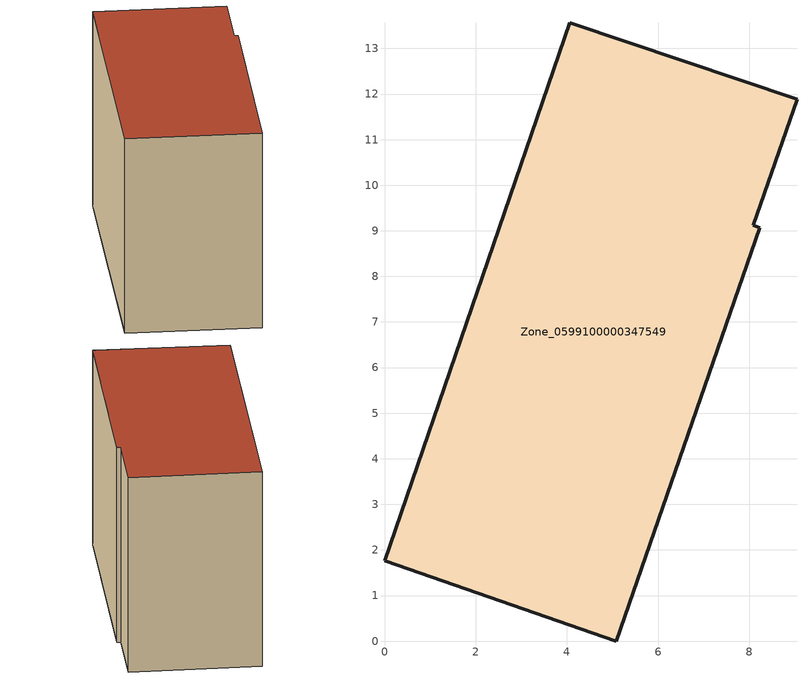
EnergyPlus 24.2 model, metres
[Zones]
Zone_0599100000347549
 floor ground (C_G): 0,1.77 4.07,13.56 9.05,11.88 8.09,9.12 8.23,9.07 5.08,0 z0
 wall outside (C_F): 5.08,0 8.23,9.07 8.09,9.12 9.05,11.88 4.07,13.56 0,1.77 5.08,0 z0:8.26
 roof outside (C_R): 4.07,13.56 0,1.77 5.08,0 8.23,9.07 8.09,9.12 9.05,11.88 z8.26
[BUILDING]
Pand.0599100000347549: North Axis=0; Terrain=City; Loads Convergence Tolerance Value=0.04; Temperature Convergence Tolerance Value=0.4; Solar Distribution=FullExterior; Maximum Number of Warmup Days=25; Minimum Number of Warmup Days=1
[Site:Location]
Rotterdam.The.Hague.AP_ZH_NLD Design_Conditions: Latitude=51.96; Longitude=4.45; Time Zone=1; Elevation=-4.5
[SITE:GROUNDTEMPERATURE:BUILDINGSURFACE]
18, 18, 18, 18, 18, 18, 18, 18, 18, 18, 18, 18
[MATERIAL] Thermal Absorptance=0.9; Solar Absorptance=0.7; Visible Absorptance=0.7
Name | Roughness | Thickness | Conductivity | Density | Specific Heat
G.TI.1992-2005 | MediumSmooth | 0.15 | 0.06 | 540 | 1210
F.TI.1992-2005 | Rough | 0.3 | 0.12 | 1920 | 840
R.TI.1992-2005 | MediumRough | 0.2 | 0.08 | 1500 | 1000
[CONSTRUCTION]
C_G: G.TI.1992-2005
C_F: F.TI.1992-2005
C_R: R.TI.1992-2005
[ZONE]
Zone_0599100000347549: Type=1; Multiplier=1; Ceiling Height=Autocalculate; Volume=Autocalculate; Floor Area=autocalculate; Part of Total Floor Area=Yes
[ZONEINFILTRATION:DESIGNFLOWRATE]
Infil_Zone_0599100000347549: Zone or ZoneList or Space or SpaceList=Zone_0599100000347549; Schedule=AlwaysOn; Design Flow Rate Calculation Method=Flow/Area; Flow Rate per Floor Area=0.0015; Constant Term Coefficient=1; Temperature Term Coefficient=0; Velocity Term Coefficient=0; Velocity Squared Term Coefficient=0
[HVACTEMPLATE:ZONE:IDEALLOADSAIRSYSTEM]
Zone_0599100000347549: Maximum Heating Supply Air Temperature=50; Minimum Cooling Supply Air Temperature=13; Maximum Heating Supply Air Humidity Ratio=0.0156; Minimum Cooling Supply Air Humidity Ratio=0.0077; Heating Limit=NoLimit; Cooling Limit=NoLimit; Dehumidification Control Type=ConstantSensibleHeatRatio; Cooling Sensible Heat Ratio=0.7; Dehumidification Setpoint=60; Humidification Control Type=None; Humidification Setpoint=30; Outdoor Air Method=None; Outdoor Air Flow Rate per Person=0.00944; Outdoor Air Flow Rate per Zone Floor Area=0; Outdoor Air Flow Rate per Zone=0; Demand Controlled Ventilation Type=None; Outdoor Air Economizer Type=NoEconomizer; Heat Recovery Type=None; Sensible Heat Recovery Effectiveness=0.7; Latent Heat Recovery Effectiveness=0.65
[ZONECONTROL:THERMOSTAT]
ThermostatControl_Zone_0599100000347549: Zone or ZoneList=Zone_0599100000347549; Control Type Schedule=DualSetpointControlType; Control 1=Thermostat_Zone_0599100000347549; Temperature Difference Between Cutout And Setpoint=0
[THERMOSTATSETPOINT:DUALSETPOINT]
Thermostat_Zone_0599100000347549: Heating Setpoint Temperature Schedule=HeatingSetpoint_Zone_0599100000347549; Cooling Setpoint Temperature Schedule=CoolingSetpoint_Zone_0599100000347549
[SCHEDULE:COMPACT]
HeatingSetpoint_Zone_0599100000347549: Through: 12/31, For: AllDays, Until: 24:00, 21
CoolingSetpoint_Zone_0599100000347549: Through: 12/31, For: AllDays, Until: 24:00, 24
DualSetpointControlType: Through: 12/31, For: AllDays, Until: 24:00, 4
AlwaysOn: Through: 12/31, For: AllDays, Until: 24:00, 1
